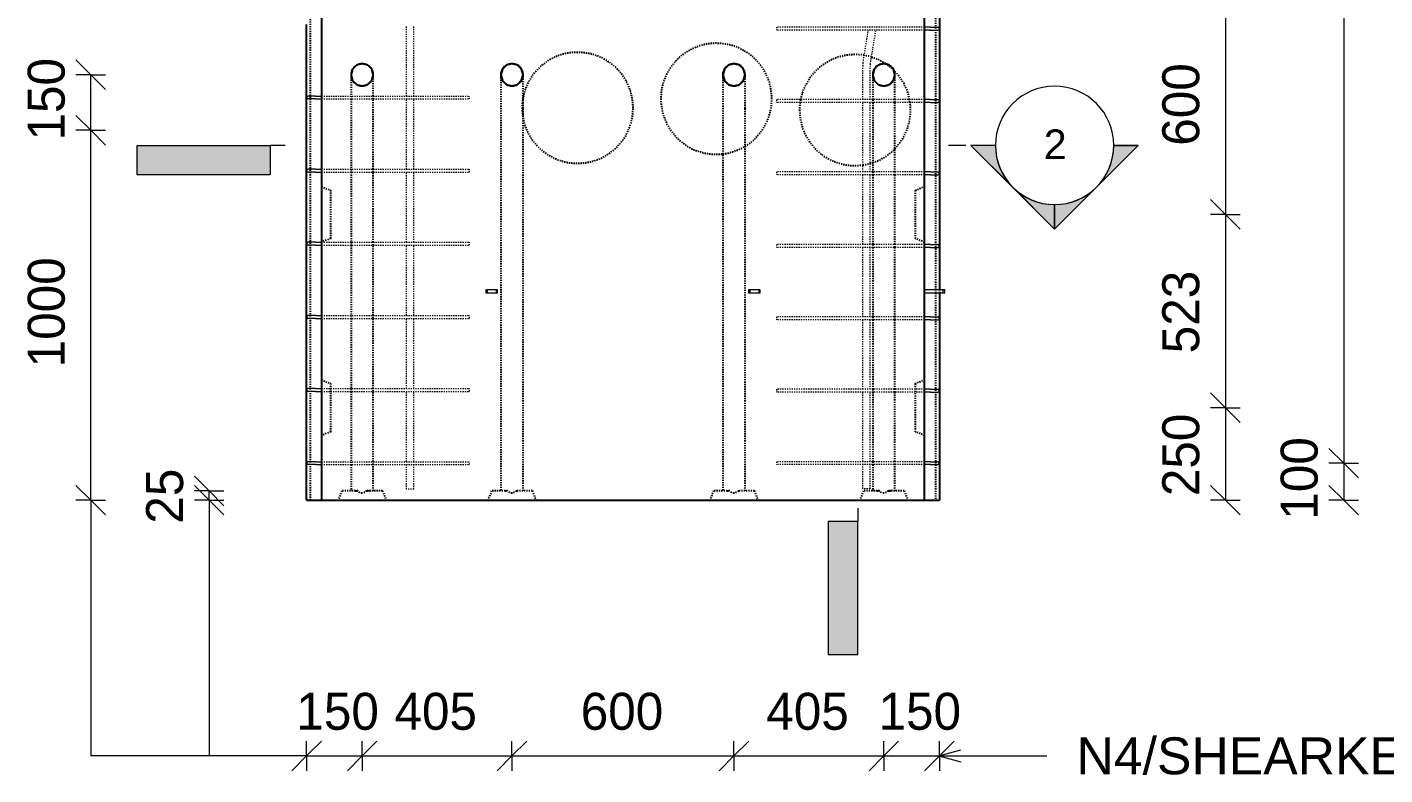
# Model space of a CAD drawing. Header units: millimetres. Extents: x -981 to 10210, y -2138 to 7756.
# Drawn here: x 1853 to 5523, y -2138 to -116 of the extents above; entities that cross this region are included whole.
import ezdxf

# ---------------------------------------------------------------- set-up
doc = ezdxf.new("R2010")
doc.units = ezdxf.units.MM
doc.linetypes.add('Dash', pattern=[6.36, 3.18, -3.18])
for name, color, linetype, lineweight in [('A-ANNO-DIMS', 211, 'Continuous', 9), ('A-ANNO-DIMS-40', 211, 'Continuous', 9), ('A-DETL-THIN', 151, 'Continuous', 18), ('A-GENM', 13, 'Continuous', 18), ('A-WALL', 113, 'Continuous', 25), ('A-WALL-HDLN', 110, 'Dash', 25), ('G-ANNO-SYMB', 111, 'Continuous', 9), ('G-ANNO-TEXT', 231, 'Continuous', 9), ('S-RBAR', 171, 'Continuous', 18)]:
    doc.layers.add(name, color=color, linetype=linetype, lineweight=lineweight)
doc.styles.add('Arial', font='arial.ttf', dxfattribs={"height": 80})
doc.styles.add('Arial_1', font='arial.ttf', dxfattribs={"height": 100})
doc.styles.add('Nirmala UI Semilight', font='NirmalaS.ttf', dxfattribs={"height": 100})
doc.dimstyles.new('Arrow_Filled_-_2_5_NI_UI', dxfattribs={"dimscale": 304.8, "dimtxt": 104.736395, "dimasz": 0.262467, "dimexe": 0.131234, "dimexo": 0.0625, "dimgap": 0.131234, "dimtad": 1, "dimdec": 4, "dimzin": 0, "dimdsep": 46, "dimtxsty": 'Nirmala UI Semilight', "dimblk1": 'OBLIQUE', "dimblk2": 'OBLIQUE', "dimsah": 1, "dimcen": 0.09, "dimazin": 0, "dimtfac": 1, "dimtdec": 4, "dimtix": 1, "dimtmove": 0, "dimatfit": 3, "dimfxl": 0.131234, "dimfxlon": 1, "dimtvp": 1, "dimtolj": 1, "dimtzin": 0, "dimarcsym": 2})
doc.dimstyles.new('Arrow_Filled_-_2_5_NI_UI_2', dxfattribs={"dimscale": 304.8, "dimtxt": 104.736395, "dimasz": 0.262467, "dimexe": 0.131234, "dimexo": 0.0625, "dimgap": 0.131234, "dimtad": 1, "dimdec": 4, "dimzin": 0, "dimdsep": 46, "dimtxsty": 'Nirmala UI Semilight', "dimblk1": 'OBLIQUE', "dimblk2": 'OBLIQUE', "dimsah": 1, "dimcen": 0.09, "dimazin": 0, "dimtfac": 1, "dimtdec": 4, "dimtix": 1, "dimtmove": 2, "dimatfit": 3, "dimfxl": 0.131234, "dimfxlon": 1, "dimtvp": 1, "dimtolj": 1, "dimtzin": 0, "dimarcsym": 2})

# ---------------------------------------------------------------- blocks, each defined once
blk = doc.blocks.new('RR spread anchor face based - RR-SA-2_5-150-1726819-Elevation Front')
at = {"layer": 'A-GENM'}
for p, q in [((3093.8, 3140), (3096.3, 3140)), ((3093.8, 3130), (3093.8, 3140)), ((3096.3, 3130), (3093.8, 3130)), ((3096.3, 3140), (3121.3, 3140)), ((3096.3, 3140), (3096.3, 3130)), ((3121.3, 3130), (3096.3, 3130)), ((3121.3, 3140), (3123.8, 3140)), ((3121.3, 3140), (3121.3, 3130)), ((3123.8, 3130), (3121.3, 3130)), ((3123.8, 3140), (3123.8, 3130))]:
    blk.add_line(p, q, dxfattribs=at)
blk = doc.blocks.new('RR spread anchor face based - RR-SA-3_0-200-1726827-Elevation Front')
at = {"layer": 'A-GENM'}
for p, q in [((4278.8, 3140), (4328.8, 3140)), ((4328.8, 3130), (4278.8, 3130)), ((4328.8, 3140), (4333.8, 3140)), ((4328.8, 3130), (4328.8, 3140)), ((4333.8, 3130), (4328.8, 3130)), ((4333.8, 3130), (4333.8, 3140))]:
    blk.add_line(p, q, dxfattribs=at)
blk = doc.blocks.new('Detail View - M_Section Tail - Filled Horizontal-14034-Elevation Front')
at = {"layer": 'G-ANNO-SYMB'}
blk.add_hatch(color=256, dxfattribs=at).paths.add_polyline_path([(2510.6, -515.9), (2510.6, -435.9), (2150.6, -435.9), (2150.6, -515.9)])
for p, q in [((2150.6, -515.9), (2150.6, -435.9)), ((2150.6, -435.9), (2510.6, -435.9)), ((2510.6, -435.9), (2510.6, -515.9)), ((2510.6, -515.9), (2150.6, -515.9))]:
    blk.add_line(p, q, dxfattribs=at)
blk = doc.blocks.new('Detail View - M_Section Head - Filled SHOP DWG-1002450-Elevation Front')
at = {"layer": 'G-ANNO-SYMB'}
h = blk.add_hatch(color=256, dxfattribs=at)
edge = h.paths.add_edge_path()
edge.add_line((4404, -435.9), (4470.3, -435.9))
edge.add_arc((4630.3, -435.9), 160, 180, 225)
edge.add_line((4517.1, -549), (4404, -435.9))
h = blk.add_hatch(color=256, dxfattribs=at)
edge = h.paths.add_edge_path()
edge.add_line((4856.5, -435.9), (4743.4, -549))
edge.add_arc((4630.3, -435.9), 160, 315, 360)
edge.add_line((4790.3, -435.9), (4856.5, -435.9))
h = blk.add_hatch(color=256, dxfattribs=at)
edge = h.paths.add_edge_path()
edge.add_line((4630.3, -662.2), (4517.1, -549))
edge.add_arc((4630.3, -435.9), 160, 225, 270)
edge.add_line((4630.3, -595.9), (4630.3, -662.2))
h = blk.add_hatch(color=256, dxfattribs=at)
edge = h.paths.add_edge_path()
edge.add_line((4630.3, -662.2), (4630.3, -595.9))
edge.add_arc((4630.3, -435.9), 160, 270, 315)
edge.add_line((4743.4, -549), (4630.3, -662.2))
for p, q in [((4630.3, -662.2), (4404, -435.9)), ((4470.3, -435.9), (4404, -435.9)), ((4404, -435.9), (4517.1, -549)), ((4470.3, -435.9), (4404, -435.9)), ((4630.3, -662.2), (4856.5, -435.9)), ((4743.4, -549), (4856.5, -435.9)), ((4790.3, -435.9), (4856.5, -435.9)), ((4856.5, -435.9), (4790.3, -435.9)), ((4517.1, -549), (4630.3, -662.2)), ((4630.3, -662.2), (4743.4, -549)), ((4630.3, -595.9), (4630.3, -662.2)), ((4630.3, -662.2), (4630.3, -595.9))]:
    blk.add_line(p, q, dxfattribs=at)
for start, end in [(360, 180), (180, 360), (180, 225), (315, 0), (225, 270), (270, 315)]:
    blk.add_arc((4630.3, -435.9), 160, start, end, dxfattribs=at)
blk = doc.blocks.new('DIMBLOCK22-Elevation Front')
at = {"layer": 'A-ANNO-DIMS-40'}
for p, q in [((2025.4, -395), (1985.4, -355)), ((2025.4, -395), (1985.4, -395)), ((2025.4, -1395), (2025.4, -395)), ((2025.4, -395), (2065.4, -435)), ((2025.4, -395), (2065.4, -395)), ((2025.4, -1395), (1985.4, -1355)), ((2025.4, -1395), (1985.4, -1395)), ((2025.4, -1395), (2065.4, -1435)), ((2025.4, -1395), (2065.4, -1395))]:
    blk.add_line(p, q, dxfattribs=at)
at = {"layer": 'A-ANNO-DIMS-40', "color": 0, "insert": (1854.9, -1035.9), "char_height": 100, "width": 338.203, "attachment_point": 1, "rotation": 90, "line_spacing_factor": 1.142579, "style": 'Nirmala UI Semilight'}
blk.add_mtext('1000', dxfattribs=at)
blk = doc.blocks.new('_Oblique')
at = {"color": 0, "linetype": 'ByBlock', "lineweight": -2}
blk.add_line((-0.5, -0.5), (0.5, 0.5), dxfattribs=at)
blk = doc.blocks.new('DIMBLOCK23-Elevation Front')
at = {"layer": 'A-ANNO-DIMS-40'}
for p, q in [((2025.4, -245), (1985.4, -205)), ((2025.4, -245), (1985.4, -245)), ((2025.4, -395), (2025.4, -245)), ((2025.4, -245), (2065.4, -285)), ((2025.4, -245), (2065.4, -245)), ((2025.4, -395), (1985.4, -355)), ((2025.4, -395), (1985.4, -395)), ((2025.4, -395), (2065.4, -435)), ((2025.4, -395), (2065.4, -395))]:
    blk.add_line(p, q, dxfattribs=at)
at = {"layer": 'A-ANNO-DIMS-40', "color": 0, "insert": (1854.9, -422.8), "char_height": 100, "width": 246.797, "attachment_point": 1, "rotation": 90, "line_spacing_factor": 1.142579, "style": 'Nirmala UI Semilight'}
blk.add_mtext('150', dxfattribs=at)
blk = doc.blocks.new('DIMBLOCK24-Elevation Front')
at = {"layer": 'A-ANNO-DIMS-40'}
for p, q in [((2608.8, -2086.4), (2648.8, -2046.4)), ((2608.8, -2086.4), (2608.8, -2046.4)), ((2758.8, -2086.4), (2798.8, -2046.4)), ((2758.8, -2086.4), (2758.8, -2046.4)), ((2608.8, -2086.4), (2568.8, -2126.4)), ((2608.8, -2086.4), (2758.8, -2086.4)), ((2608.8, -2086.4), (2608.8, -2126.4)), ((2758.8, -2086.4), (2718.8, -2126.4)), ((2758.8, -2086.4), (2758.8, -2126.4))]:
    blk.add_line(p, q, dxfattribs=at)
at = {"layer": 'A-ANNO-DIMS-40', "color": 0, "insert": (2581, -1915.9), "char_height": 100, "width": 246.797, "attachment_point": 1, "line_spacing_factor": 1.142579, "style": 'Nirmala UI Semilight'}
blk.add_mtext('150', dxfattribs=at)
blk = doc.blocks.new('DIMBLOCK25-Elevation Front')
at = {"layer": 'A-ANNO-DIMS-40'}
for p, q in [((2758.8, -2086.4), (2798.8, -2046.4)), ((2758.8, -2086.4), (2758.8, -2046.4)), ((3163.8, -2086.4), (3203.8, -2046.4)), ((3163.8, -2086.4), (3163.8, -2046.4)), ((2758.8, -2086.4), (2718.8, -2126.4)), ((2758.8, -2086.4), (3163.8, -2086.4)), ((2758.8, -2086.4), (2758.8, -2126.4)), ((3163.8, -2086.4), (3123.8, -2126.4)), ((3163.8, -2086.4), (3163.8, -2126.4))]:
    blk.add_line(p, q, dxfattribs=at)
at = {"layer": 'A-ANNO-DIMS-40', "color": 0, "insert": (2846.1, -1915.9), "char_height": 100, "width": 276.504, "attachment_point": 1, "line_spacing_factor": 1.142579, "style": 'Nirmala UI Semilight'}
blk.add_mtext('405', dxfattribs=at)
blk = doc.blocks.new('DIMBLOCK26-Elevation Front')
at = {"layer": 'A-ANNO-DIMS-40'}
for p, q in [((3163.8, -2086.4), (3203.8, -2046.4)), ((3163.8, -2086.4), (3163.8, -2046.4)), ((3763.8, -2086.4), (3803.8, -2046.4)), ((3763.8, -2086.4), (3763.8, -2046.4)), ((3163.8, -2086.4), (3123.8, -2126.4)), ((3163.8, -2086.4), (3763.8, -2086.4)), ((3163.8, -2086.4), (3163.8, -2126.4)), ((3763.8, -2086.4), (3723.8, -2126.4)), ((3763.8, -2086.4), (3763.8, -2126.4))]:
    blk.add_line(p, q, dxfattribs=at)
at = {"layer": 'A-ANNO-DIMS-40', "color": 0, "insert": (3349.5, -1915.9), "char_height": 100, "width": 274.219, "attachment_point": 1, "line_spacing_factor": 1.142579, "style": 'Nirmala UI Semilight'}
blk.add_mtext('600', dxfattribs=at)
blk = doc.blocks.new('DIMBLOCK27-Elevation Front')
at = {"layer": 'A-ANNO-DIMS-40'}
for p, q in [((3763.8, -2086.4), (3803.8, -2046.4)), ((3763.8, -2086.4), (3763.8, -2046.4)), ((4168.8, -2086.4), (4208.8, -2046.4)), ((4168.8, -2086.4), (4168.8, -2046.4)), ((3763.8, -2086.4), (3723.8, -2126.4)), ((3763.8, -2086.4), (4168.8, -2086.4)), ((3763.8, -2086.4), (3763.8, -2126.4)), ((4168.8, -2086.4), (4128.8, -2126.4)), ((4168.8, -2086.4), (4168.8, -2126.4))]:
    blk.add_line(p, q, dxfattribs=at)
at = {"layer": 'A-ANNO-DIMS-40', "color": 0, "insert": (3851.1, -1915.9), "char_height": 100, "width": 276.504, "attachment_point": 1, "line_spacing_factor": 1.142579, "style": 'Nirmala UI Semilight'}
blk.add_mtext('405', dxfattribs=at)
blk = doc.blocks.new('DIMBLOCK28-Elevation Front')
at = {"layer": 'A-ANNO-DIMS-40'}
for p, q in [((4168.8, -2086.4), (4208.8, -2046.4)), ((4168.8, -2086.4), (4168.8, -2046.4)), ((4318.8, -2086.4), (4358.8, -2046.4)), ((4318.8, -2086.4), (4318.8, -2046.4)), ((4168.8, -2086.4), (4128.8, -2126.4)), ((4168.8, -2086.4), (4318.8, -2086.4)), ((4168.8, -2086.4), (4168.8, -2126.4)), ((4318.8, -2086.4), (4278.8, -2126.4)), ((4318.8, -2086.4), (4318.8, -2126.4))]:
    blk.add_line(p, q, dxfattribs=at)
at = {"layer": 'A-ANNO-DIMS-40', "color": 0, "insert": (4154.4, -1915.9), "char_height": 100, "width": 246.797, "attachment_point": 1, "line_spacing_factor": 1.142579, "style": 'Nirmala UI Semilight'}
blk.add_mtext('150', dxfattribs=at)
blk = doc.blocks.new('DIMBLOCK29-Elevation Front')
at = {"layer": 'A-ANNO-DIMS-40'}
for p, q in [((2345.4, -1370), (2305.4, -1330)), ((2345.4, -1395), (2305.4, -1355)), ((2345.4, -1370), (2305.4, -1370)), ((2345.4, -1395), (2345.4, -1370)), ((2345.4, -1370), (2385.4, -1410)), ((2345.4, -1370), (2385.4, -1370)), ((2345.4, -1395), (2305.4, -1395)), ((2345.4, -1395), (2385.4, -1435)), ((2345.4, -1395), (2385.4, -1395))]:
    blk.add_line(p, q, dxfattribs=at)
at = {"layer": 'A-ANNO-DIMS-40', "color": 0, "insert": (2174.9, -1458.7), "char_height": 100, "width": 182.813, "attachment_point": 1, "rotation": 90, "line_spacing_factor": 1.142579, "style": 'Nirmala UI Semilight'}
blk.add_mtext('25', dxfattribs=at)
blk = doc.blocks.new('DIMBLOCK31-Elevation Front')
at = {"layer": 'A-ANNO-DIMS-40'}
for p, q in [((5411.8, 3600), (5371.8, 3640)), ((5411.8, 3600), (5371.8, 3600)), ((5411.8, 3600), (5411.8, -1295)), ((5411.8, 3600), (5451.8, 3560)), ((5411.8, 3600), (5451.8, 3600)), ((5411.8, -1295), (5371.8, -1255)), ((5411.8, -1295), (5371.8, -1295)), ((5411.8, -1295), (5451.8, -1335)), ((5411.8, -1295), (5451.8, -1295))]:
    blk.add_line(p, q, dxfattribs=at)
at = {"layer": 'A-ANNO-DIMS-40', "color": 0, "insert": (5241.3, 639.3), "char_height": 100, "width": 1231.7, "attachment_point": 1, "rotation": 90, "line_spacing_factor": 1.142579, "style": 'Nirmala UI Semilight'}
blk.add_mtext('T8@200mm C/C', dxfattribs=at)
blk = doc.blocks.new('DIMBLOCK32-Elevation Front')
at = {"layer": 'A-ANNO-DIMS-40'}
for p, q in [((5411.8, -1295), (5371.8, -1255)), ((5411.8, -1295), (5371.8, -1295)), ((5411.8, -1295), (5411.8, -1395)), ((5411.8, -1295), (5451.8, -1335)), ((5411.8, -1295), (5451.8, -1295)), ((5411.8, -1395), (5371.8, -1355)), ((5411.8, -1395), (5371.8, -1395)), ((5411.8, -1395), (5451.8, -1435)), ((5411.8, -1395), (5451.8, -1395))]:
    blk.add_line(p, q, dxfattribs=at)
at = {"layer": 'A-ANNO-DIMS-40', "color": 0, "insert": (5241.3, -1447.8), "char_height": 100, "width": 246.797, "attachment_point": 1, "rotation": 90, "line_spacing_factor": 1.142579, "style": 'Nirmala UI Semilight'}
blk.add_mtext('100', dxfattribs=at)
blk = doc.blocks.new('DIMBLOCK40-Elevation Front')
at = {"layer": 'A-ANNO-DIMS-40'}
for p, q in [((5091.8, -22.5), (5051.8, 17.5)), ((5091.8, -22.5), (5051.8, -22.5)), ((5091.8, -22.5), (5091.8, -622.5)), ((5091.8, -22.5), (5131.8, -62.5)), ((5091.8, -22.5), (5131.8, -22.5)), ((5091.8, -622.5), (5051.8, -582.5)), ((5091.8, -622.5), (5051.8, -622.5)), ((5091.8, -622.5), (5131.8, -662.5)), ((5091.8, -622.5), (5131.8, -622.5))]:
    blk.add_line(p, q, dxfattribs=at)
at = {"layer": 'A-ANNO-DIMS-40', "color": 0, "insert": (4921.3, -436.8), "char_height": 100, "width": 274.219, "attachment_point": 1, "rotation": 90, "line_spacing_factor": 1.142579, "style": 'Nirmala UI Semilight'}
blk.add_mtext('600', dxfattribs=at)
blk = doc.blocks.new('DIMBLOCK41-Elevation Front')
at = {"layer": 'A-ANNO-DIMS-40'}
for p, q in [((5091.8, -622.5), (5051.8, -582.5)), ((5091.8, -622.5), (5051.8, -622.5)), ((5091.8, -622.5), (5091.8, -1145)), ((5091.8, -622.5), (5131.8, -662.5)), ((5091.8, -622.5), (5131.8, -622.5)), ((5091.8, -1145), (5051.8, -1105)), ((5091.8, -1145), (5051.8, -1145)), ((5091.8, -1145), (5131.8, -1185)), ((5091.8, -1145), (5131.8, -1145))]:
    blk.add_line(p, q, dxfattribs=at)
at = {"layer": 'A-ANNO-DIMS-40', "color": 0, "insert": (4921.3, -998), "char_height": 100, "width": 274.219, "attachment_point": 1, "rotation": 90, "line_spacing_factor": 1.142579, "style": 'Nirmala UI Semilight'}
blk.add_mtext('523', dxfattribs=at)
blk = doc.blocks.new('DIMBLOCK42-Elevation Front')
at = {"layer": 'A-ANNO-DIMS-40'}
for p, q in [((5091.8, -1145), (5051.8, -1105)), ((5091.8, -1145), (5051.8, -1145)), ((5091.8, -1145), (5091.8, -1395)), ((5091.8, -1145), (5131.8, -1185)), ((5091.8, -1145), (5131.8, -1145)), ((5091.8, -1395), (5051.8, -1355)), ((5091.8, -1395), (5051.8, -1395)), ((5091.8, -1395), (5131.8, -1435)), ((5091.8, -1395), (5131.8, -1395))]:
    blk.add_line(p, q, dxfattribs=at)
at = {"layer": 'A-ANNO-DIMS-40', "color": 0, "insert": (4921.3, -1384.3), "char_height": 100, "width": 274.219, "attachment_point": 1, "rotation": 90, "line_spacing_factor": 1.142579, "style": 'Nirmala UI Semilight'}
blk.add_mtext('250', dxfattribs=at)

msp = doc.modelspace()

# ---------------------------------------------------------------- linework, layer by layer
at = {"layer": 'A-DETL-THIN'}
for p, q in [((2025.36501, -1395), (2025.36501, -2086.40811)), ((2345.36501, -1395), (2345.36501, -2086.40811)), ((2608.8071, -2086.40811), (2025.36501, -2086.40811))]:
    msp.add_line(p, q, dxfattribs=at)
at = {"layer": 'A-WALL'}
for p, q in [((4278.8071, -1395), (4278.8071, 3700)), ((2648.8071, 3560), (2648.8071, -1395)), ((4318.8071, 75.21993), (4318.8071, -119.81993)), ((2608.8071, -306.07826), (2608.8071, -109.13007)), ((4318.8071, -120.58007), (4318.8071, -315.61993)), ((2608.8071, -503.78659), (2608.8071, -306.83841)), ((4318.8071, -316.38007), (4318.8071, -511.41993)), ((2608.8071, -701.49493), (2608.8071, -504.54674)), ((4318.8071, -512.18007), (4318.8071, -707.21993)), ((2608.8071, -899.20326), (2608.8071, -702.25507)), ((4318.8071, -707.98007), (4318.8071, -825.1)), ((4318.8071, -835.1), (4318.8071, -903.01993)), ((2608.8071, -1096.91159), (2608.8071, -899.96341)), ((4318.8071, -903.78007), (4318.8071, -1098.81993)), ((2608.8071, -1294.61993), (2608.8071, -1097.67174)), ((4318.8071, -1099.58007), (4318.8071, -1294.61993)), ((2608.8071, -1395), (2608.8071, -1295.38007)), ((4318.8071, -1295.38007), (4318.8071, -1395)), ((2608.8071, -1395), (4318.8071, -1395))]:
    msp.add_line(p, q, dxfattribs=at)
at = {"layer": 'A-WALL', "flags": 128}
for points in [[(2758.8071, -215), (2743.77259, -219.03919), (2732.78657, -230.06909), (2728.8071, -245)], [(2788.8071, -245), (2784.76791, -229.96549), (2773.73801, -218.97947), (2758.8071, -215)], [(3163.8071, -215), (3148.77259, -219.03919), (3137.78657, -230.06909), (3133.8071, -245)], [(3193.8071, -245), (3189.76791, -229.96549), (3178.73801, -218.97947), (3163.8071, -215)], [(3763.8071, -215), (3748.77259, -219.03919), (3737.78657, -230.06909), (3733.8071, -245)], [(3793.8071, -245), (3789.76791, -229.96549), (3778.73801, -218.97947), (3763.8071, -215)], [(4168.8071, -215), (4153.77259, -219.03919), (4142.78657, -230.06909), (4138.8071, -245)], [(4198.8071, -245), (4194.76791, -229.96549), (4183.73801, -218.97947), (4168.8071, -215)], [(2728.8071, -245), (2732.84629, -260.03451), (2743.87619, -271.02053), (2758.8071, -275)], [(2758.8071, -275), (2773.84161, -270.96081), (2784.82763, -259.93091), (2788.8071, -245)], [(2788.8071, -250.06082), (2788.8071, -245.13838), (2788.8071, -245)], [(3133.8071, -245), (3137.84629, -260.03451), (3148.87619, -271.02053), (3163.8071, -275)], [(3163.8071, -275), (3178.84161, -270.96081), (3189.82763, -259.93091), (3193.8071, -245)], [(3193.8071, -250.06082), (3193.8071, -245.13838), (3193.8071, -245)], [(3733.8071, -245), (3737.84629, -260.03451), (3748.87619, -271.02053), (3763.8071, -275)], [(3763.8071, -275), (3778.84161, -270.96081), (3789.82763, -259.93091), (3793.8071, -245)], [(3793.8071, -250.06082), (3793.8071, -245.13838), (3793.8071, -245)], [(4138.8071, -245), (4142.84629, -260.03451), (4153.87619, -271.02053), (4168.8071, -275)], [(4168.8071, -275), (4183.84161, -270.96081), (4194.82763, -259.93091), (4198.8071, -245)], [(4198.8071, -250.06082), (4198.8071, -245.13838), (4198.8071, -245)]]:
    msp.add_lwpolyline(points, dxfattribs=at)
at = {"layer": 'A-WALL'}
for centre, start, end in [((2758.8071, -245), 120.83030229, 149.6053058), ((2758.8071, -245), 90.72252687, 119.42229601), ((2758.8071, -245), 61.01869337, 89.26639009), ((2758.8071, -245), 30.83105155, 59.6045335), ((3163.8071, -245), 120.83030229, 149.6053058), ((3163.8071, -245), 90.72252687, 119.42229601), ((3163.8071, -245), 61.01869337, 89.26639009), ((3163.8071, -245), 30.83105155, 59.6045335), ((3763.8071, -245), 120.83030229, 149.6053058), ((3763.8071, -245), 90.72252687, 119.42229601), ((3763.8071, -245), 61.01869337, 89.26639009), ((3763.8071, -245), 30.83105155, 59.6045335), ((4168.8071, -245), 120.83030229, 149.6053058), ((4168.8071, -245), 90.72252687, 119.42229601), ((4168.8071, -245), 61.01869337, 89.26639009), ((4168.8071, -245), 30.83105155, 59.6045335), ((2758.8071, -245), 150.6727618, 179.61937532), ((2758.8071, -245), 180.42457698, 209.72326815), ((2758.8071, -245), 0.3777518, 29.77056829), ((2758.8071, -245), 330.71898335, 359.57221129), ((3163.8071, -245), 150.6727618, 179.61937532), ((3163.8071, -245), 180.42457698, 209.72326815), ((3163.8071, -245), 0.3777518, 29.77056829), ((3163.8071, -245), 330.71898335, 359.57221129), ((3763.8071, -245), 150.6727618, 179.61937532), ((3763.8071, -245), 180.42457698, 209.72326815), ((3763.8071, -245), 0.3777518, 29.77056829), ((3763.8071, -245), 330.71898335, 359.57221129), ((4168.8071, -245), 150.6727618, 179.61937532), ((4168.8071, -245), 180.42457698, 209.72326815), ((4168.8071, -245), 0.3777518, 29.77056829), ((4168.8071, -245), 330.71898335, 359.57221129), ((2758.8071, -245), 210.81300667, 239.62313313), ((2758.8071, -245), 241.01713814, 269.26797703), ((2758.8071, -245), 270.72093746, 299.42390155), ((2758.8071, -245), 300.81202935, 329.6241405), ((3163.8071, -245), 210.81300667, 239.62313313), ((3163.8071, -245), 241.01713814, 269.26797703), ((3163.8071, -245), 270.72093746, 299.42390155), ((3163.8071, -245), 300.81202935, 329.6241405), ((3763.8071, -245), 210.81300667, 239.62313313), ((3763.8071, -245), 241.01713814, 269.26797703), ((3763.8071, -245), 270.72093746, 299.42390155), ((3763.8071, -245), 300.81202935, 329.6241405), ((4168.8071, -245), 210.81300667, 239.62313313), ((4168.8071, -245), 241.01713814, 269.26797703), ((4168.8071, -245), 270.72093746, 299.42390155), ((4168.8071, -245), 300.81202935, 329.6241405)]:
    msp.add_arc(centre, 30, start, end, dxfattribs=at)
at = {"layer": 'A-WALL-HDLN'}
for p, q in [((2618.80968, -1395), (2618.80968, 3560)), ((4308.80452, 639.85039), (4308.80452, -825.05039)), ((2788.8071, -500.11706), (2788.8071, -310.50794)), ((4138.8071, -312.04961), (4138.8071, -319.95039)), ((4198.8071, -319.95039), (4198.8071, -312.04961)), ((4198.8071, -507.75039), (4198.8071, -320.04961)), ((2728.8071, -335), (2728.8071, -500.11706)), ((3133.8071, -335), (3133.8071, -1370)), ((3193.8071, -1370), (3193.8071, -335)), ((3733.8071, -335), (3733.8071, -1370)), ((3793.8071, -1370), (3793.8071, -335)), ((4138.8071, -335), (4138.8071, -507.75039)), ((2728.8071, -500.21628), (2728.8071, -508.11706)), ((2728.8071, -508.21628), (2728.8071, -697.82539)), ((2788.8071, -508.11706), (2788.8071, -500.21628)), ((2788.8071, -697.82539), (2788.8071, -508.21628)), ((4138.8071, -507.84961), (4138.8071, -515.75039)), ((4198.8071, -515.75039), (4198.8071, -507.84961)), ((2648.8071, -547.5), (2673.8071, -557.5)), ((4138.8071, -515.84961), (4138.8071, -703.55039)), ((4198.8071, -703.55039), (4198.8071, -515.84961)), ((4253.8071, -557.5), (4278.75749, -547.51984)), ((2673.8071, -687.5), (2673.8071, -557.5)), ((4253.8071, -557.5), (4253.8071, -687.5)), ((2673.8071, -687.5), (2648.8071, -697.5)), ((4278.75749, -697.48016), (4253.8071, -687.5)), ((2728.8071, -697.92461), (2728.8071, -705.82539)), ((2728.8071, -705.92461), (2728.8071, -895.53372)), ((2788.8071, -705.82539), (2788.8071, -697.92461)), ((2788.8071, -895.53372), (2788.8071, -705.92461)), ((4138.8071, -703.64961), (4138.8071, -711.55039)), ((4138.8071, -711.64961), (4138.8071, -899.35039)), ((4198.8071, -711.55039), (4198.8071, -703.64961)), ((4198.8071, -899.35039), (4198.8071, -711.64961)), ((4308.80452, -825.14961), (4308.80452, -835.05039)), ((4308.80452, -835.14961), (4308.80452, -1395)), ((4318.8071, -825.14961), (4318.8071, -835.05039)), ((2728.8071, -895.63294), (2728.8071, -903.53372)), ((2728.8071, -903.63294), (2728.8071, -1093.24206)), ((2788.8071, -903.53372), (2788.8071, -895.63294)), ((2788.8071, -1093.24206), (2788.8071, -903.63294)), ((4138.8071, -899.44961), (4138.8071, -907.35039)), ((4138.8071, -907.44961), (4138.8071, -1095.15039)), ((4198.8071, -907.35039), (4198.8071, -899.44961)), ((4198.8071, -1095.15039), (4198.8071, -907.44961)), ((2648.8071, -1070), (2673.8071, -1080)), ((2673.8071, -1210), (2673.8071, -1080)), ((2728.8071, -1093.34128), (2728.8071, -1101.24206)), ((2788.8071, -1101.24206), (2788.8071, -1093.34128)), ((4138.8071, -1095.24961), (4138.8071, -1103.15039)), ((4198.8071, -1103.15039), (4198.8071, -1095.24961)), ((4253.8071, -1080), (4278.75749, -1070.01984)), ((4253.8071, -1080), (4253.8071, -1210)), ((2728.8071, -1101.34128), (2728.8071, -1290.95039)), ((2788.8071, -1290.95039), (2788.8071, -1101.34128)), ((4138.8071, -1103.24961), (4138.8071, -1290.95039)), ((4198.8071, -1290.95039), (4198.8071, -1103.24961)), ((2673.8071, -1210), (2648.8071, -1220)), ((4278.75749, -1219.98016), (4253.8071, -1210)), ((2728.8071, -1291.04961), (2728.8071, -1298.95039)), ((2728.8071, -1299.04961), (2728.8071, -1370)), ((2788.8071, -1298.95039), (2788.8071, -1291.04961)), ((2788.8071, -1370), (2788.8071, -1299.04961)), ((4138.8071, -1291.04961), (4138.8071, -1298.95039)), ((4138.8071, -1299.04961), (4138.8071, -1370)), ((4198.8071, -1298.95039), (4198.8071, -1291.04961)), ((4198.8071, -1370), (4198.8071, -1299.04961)), ((2703.8071, -1370), (2693.82694, -1394.95039)), ((2746.81752, -1370), (2703.8071, -1370)), ((2740.20482, -1370), (2746.81752, -1370)), ((2770.79668, -1370), (2777.40938, -1370)), ((2813.8071, -1370), (2770.79668, -1370)), ((2813.8071, -1370), (2823.78726, -1394.95039)), ((3108.8071, -1370), (3098.82694, -1394.95039)), ((3151.81752, -1370), (3108.8071, -1370)), ((3145.20482, -1370), (3151.81752, -1370)), ((3175.79668, -1370), (3182.40938, -1370)), ((3218.8071, -1370), (3175.79668, -1370)), ((3218.8071, -1370), (3228.78726, -1394.95039)), ((3708.8071, -1370), (3698.82694, -1394.95039)), ((3751.81752, -1370), (3708.8071, -1370)), ((3745.20482, -1370), (3751.81752, -1370)), ((3775.79668, -1370), (3782.40938, -1370)), ((3818.8071, -1370), (3775.79668, -1370)), ((3818.8071, -1370), (3828.78726, -1394.95039)), ((4113.8071, -1370), (4103.82694, -1394.95039)), ((4156.81752, -1370), (4113.8071, -1370)), ((4150.20482, -1370), (4156.81752, -1370)), ((4180.79668, -1370), (4187.40938, -1370)), ((4223.8071, -1370), (4180.79668, -1370)), ((4223.8071, -1370), (4233.78726, -1394.95039))]:
    msp.add_line(p, q, dxfattribs=at)
at = {"layer": 'A-WALL-HDLN', "flags": 128}
for points in [[(2728.8071, -245.38007), (2728.8071, -249.10169), (2728.8071, -261.03291), (2728.8071, -279.70613), (2728.8071, -302.40872)], [(2788.8071, -302.40872), (2788.8071, -283.7275), (2788.8071, -263.98882), (2788.8071, -250.72272), (2788.8071, -250.06314)], [(3133.8071, -245.38007), (3133.8071, -249.10169), (3133.8071, -261.03291), (3133.8071, -279.70613), (3133.8071, -303.41931), (3133.8071, -330.01104), (3133.8071, -335)], [(3193.8071, -335), (3193.8071, -308.13961), (3193.8071, -283.7275), (3193.8071, -263.98882), (3193.8071, -250.72272), (3193.8071, -250.06314)], [(3733.8071, -245.38007), (3733.8071, -249.10169), (3733.8071, -261.03291), (3733.8071, -279.70613), (3733.8071, -303.41931), (3733.8071, -330.01104), (3733.8071, -335)], [(3793.8071, -335), (3793.8071, -308.13961), (3793.8071, -283.7275), (3793.8071, -263.98882), (3793.8071, -250.72272), (3793.8071, -250.06314)], [(4138.8071, -245.38007), (4138.8071, -249.10169), (4138.8071, -261.03291), (4138.8071, -279.70613), (4138.8071, -303.41931), (4138.8071, -311.95039)], [(4198.8071, -311.95039), (4198.8071, -308.13961), (4198.8071, -283.7275), (4198.8071, -263.98882), (4198.8071, -250.72272), (4198.8071, -250.06314)], [(2728.8071, -302.50794), (2728.8071, -303.41931), (2728.8071, -310.40872)], [(2728.8071, -310.50794), (2728.8071, -330.01104), (2728.8071, -335)], [(2788.8071, -310.40872), (2788.8071, -308.13961), (2788.8071, -302.50794)], [(4138.8071, -320.04961), (4138.8071, -330.01104), (4138.8071, -335)], [(2758.8071, -1376.25), (2755.72899, -1375.85417), (2752.68338, -1374.67088), (2749.7024, -1372.71259), (2746.81752, -1370)], [(2770.79668, -1370), (2767.9118, -1372.71259), (2764.93083, -1374.67088), (2761.88521, -1375.85417), (2758.8071, -1376.25)], [(3163.8071, -1376.25), (3160.72899, -1375.85417), (3157.68338, -1374.67088), (3154.7024, -1372.71259), (3151.81752, -1370)], [(3175.79668, -1370), (3172.9118, -1372.71259), (3169.93083, -1374.67088), (3166.88521, -1375.85417), (3163.8071, -1376.25)], [(3763.8071, -1376.25), (3760.72899, -1375.85417), (3757.68338, -1374.67088), (3754.7024, -1372.71259), (3751.81752, -1370)], [(3775.79668, -1370), (3772.9118, -1372.71259), (3769.93083, -1374.67088), (3766.88521, -1375.85417), (3763.8071, -1376.25)], [(4168.8071, -1376.25), (4165.72899, -1375.85417), (4162.68338, -1374.67088), (4159.7024, -1372.71259), (4156.81752, -1370)], [(4180.79668, -1370), (4177.9118, -1372.71259), (4174.93083, -1374.67088), (4171.88521, -1375.85417), (4168.8071, -1376.25)]]:
    msp.add_lwpolyline(points, dxfattribs=at)
at = {"layer": 'A-WALL-HDLN'}
for centre, start, end in [((3716.11514, -309.94055), 0, 180), ((3341.11514, -334.31), 0, 171.95616834), ((4091.11514, -340.40236), 80.54593026, 169.00700278), ((4091.11514, -340.40236), 72.82444257, 80.50790418), ((4091.11514, -340.40236), 56.88801287, 72.78540468), ((4091.11514, -340.40236), 56.40110012, 56.81199843), ((4091.11514, -340.40236), 45.46065744, 56.30233876), ((4091.11514, -340.40236), 10.99299722, 45.384643), ((3341.11514, -334.31), 172.24324227, 180), ((3716.11514, -309.94055), 180, 276.8164809), ((3716.11514, -309.94055), 301.32374686, 0), ((4091.11514, -340.40236), 172.13630061, 180), ((4091.11514, -340.40236), 169.04533796, 172.09796543), ((4091.11514, -340.40236), 7.90203457, 10.95466204), ((4091.11514, -340.40236), 0, 7.86369939), ((3341.11514, -334.31), 180, 187.75470239), ((3341.11514, -334.31), 188.045887, 0), ((4091.11514, -340.40236), 180, 277.90700957), ((4091.11514, -340.40236), 316.05434612, 0), ((3716.11514, -309.94055), 276.85481608, 301.27583981), ((4091.11514, -340.40236), 288.69793409, 315.99191244), ((4091.11514, -340.40236), 277.94534475, 285.68081243), ((4091.11514, -340.40236), 285.72195114, 288.65679537)]:
    msp.add_arc(centre, 150, start, end, dxfattribs=at)
at = {"layer": 'G-ANNO-SYMB'}
for p, q in [((2550.92726, -435.904), (2510.61981, -435.904)), ((4390.26267, -435.904), (4343.50399, -435.904)), ((4098.7031, -1416.79039), (4098.7031, -1452.50063))]:
    msp.add_line(p, q, dxfattribs=at)
at = {"layer": 'G-ANNO-TEXT', "color": 7}
for q in [(4377.12387, -2070.22424), (4377.12387, -2102.37814), (4609.63233, -2086.30119)]:
    msp.add_line((4317.12387, -2086.30119), q, dxfattribs=at)
at = {"layer": 'S-RBAR', "linetype": 'Dash'}
for p, q in [((2878.80383, -302.45833), (2878.80383, -112.75)), ((2898.80383, -302.45833), (2898.80383, -112.75)), ((4278.75749, -116.2), (3878.8071, -116.2)), ((3878.8071, -116.2), (3878.8071, -124.2)), ((4278.75749, -124.2), (3878.8071, -124.2)), ((4112.48486, -212.84639), (4127.00891, -124.2)), ((4132.2217, -216.08013), (4147.27558, -124.2)), ((4111.6296, -312), (4111.6296, -223.35603)), ((4131.6296, -312), (4131.6296, -223.35603)), ((2648.85671, -302.45833), (3048.8071, -302.45833)), ((2648.85671, -310.45833), (3048.8071, -310.45833)), ((2878.80383, -500.16667), (2878.80383, -310.45833)), ((2898.80383, -500.16667), (2898.80383, -310.45833)), ((3048.8071, -310.45833), (3048.8071, -302.45833)), ((4278.75749, -312), (3878.8071, -312)), ((3878.8071, -312), (3878.8071, -320)), ((4278.75749, -320), (3878.8071, -320)), ((4111.6296, -507.8), (4111.6296, -320)), ((4131.6296, -507.8), (4131.6296, -320)), ((2648.85671, -500.16667), (3048.8071, -500.16667)), ((2648.85671, -508.16667), (3048.8071, -508.16667)), ((2878.80383, -697.875), (2878.80383, -508.16667)), ((2898.80383, -697.875), (2898.80383, -508.16667)), ((3048.8071, -508.16667), (3048.8071, -500.16667)), ((4278.75749, -507.8), (3878.8071, -507.8)), ((3878.8071, -507.8), (3878.8071, -515.8)), ((4278.75749, -515.8), (3878.8071, -515.8)), ((4111.6296, -703.6), (4111.6296, -515.8)), ((4131.6296, -703.6), (4131.6296, -515.8)), ((2648.85671, -697.875), (3048.8071, -697.875)), ((2648.85671, -705.875), (3048.8071, -705.875)), ((2878.80383, -895.58333), (2878.80383, -705.875)), ((2898.80383, -895.58333), (2898.80383, -705.875)), ((3048.8071, -705.875), (3048.8071, -697.875)), ((4278.75749, -703.6), (3878.8071, -703.6)), ((3878.8071, -703.6), (3878.8071, -711.6)), ((4278.75749, -711.6), (3878.8071, -711.6)), ((4111.6296, -899.4), (4111.6296, -711.6)), ((4131.6296, -899.4), (4131.6296, -711.6)), ((2648.85671, -895.58333), (3048.8071, -895.58333)), ((2648.85671, -903.58333), (3048.8071, -903.58333)), ((2878.80383, -1093.29167), (2878.80383, -903.58333)), ((2898.80383, -1093.29167), (2898.80383, -903.58333)), ((3048.8071, -903.58333), (3048.8071, -895.58333)), ((4278.75749, -899.4), (3878.8071, -899.4)), ((3878.8071, -899.4), (3878.8071, -907.4)), ((4278.75749, -907.4), (3878.8071, -907.4)), ((4111.6296, -1095.2), (4111.6296, -907.4)), ((4131.6296, -1095.2), (4131.6296, -907.4)), ((2648.85671, -1093.29167), (2673.75749, -1093.29167)), ((2673.85671, -1093.29167), (3048.8071, -1093.29167)), ((3048.8071, -1101.29167), (3048.8071, -1093.29167)), ((4253.75749, -1095.2), (3878.8071, -1095.2)), ((3878.8071, -1095.2), (3878.8071, -1103.2)), ((4278.75749, -1095.2), (4253.85671, -1095.2)), ((2648.85671, -1101.29167), (2673.75749, -1101.29167)), ((2673.85671, -1101.29167), (3048.8071, -1101.29167)), ((2878.80383, -1291), (2878.80383, -1101.29167)), ((2898.80383, -1291), (2898.80383, -1101.29167)), ((4253.75749, -1103.2), (3878.8071, -1103.2)), ((4111.6296, -1291), (4111.6296, -1103.2)), ((4131.6296, -1291), (4131.6296, -1103.2)), ((4278.75749, -1103.2), (4253.85671, -1103.2)), ((2648.85671, -1291), (3048.8071, -1291)), ((2648.85671, -1299), (3048.8071, -1299)), ((2878.80383, -1365), (2878.80383, -1299)), ((2898.80383, -1365), (2898.80383, -1299)), ((3048.8071, -1299), (3048.8071, -1291)), ((4278.75749, -1291), (3878.8071, -1291)), ((3878.8071, -1291), (3878.8071, -1299)), ((4278.75749, -1299), (3878.8071, -1299)), ((4111.6296, -1364.38477), (4111.6296, -1299)), ((4131.6296, -1364.38477), (4131.6296, -1299)), ((2898.80383, -1365), (2878.80383, -1365)), ((4131.6296, -1364.38477), (4111.6296, -1364.38477))]:
    msp.add_line(p, q, dxfattribs=at)
at = {"layer": 'S-RBAR'}
for p, q in [((4294.8071, -116.2), (4278.8071, -116.2)), ((4294.8071, -124.2), (4278.8071, -124.2)), ((4294.8071, -116.2), (4314.8071, -116.2)), ((4294.8071, -124.2), (4314.8071, -124.2)), ((2632.8071, -302.45833), (2612.8071, -302.45833)), ((2632.8071, -310.45833), (2612.8071, -310.45833)), ((2632.8071, -302.45833), (2648.8071, -302.45833)), ((2632.8071, -310.45833), (2648.8071, -310.45833)), ((4294.8071, -312), (4278.8071, -312)), ((4294.8071, -320), (4278.8071, -320)), ((4294.8071, -312), (4314.8071, -312)), ((4294.8071, -320), (4314.8071, -320)), ((2632.8071, -500.16667), (2612.8071, -500.16667)), ((2632.8071, -508.16667), (2612.8071, -508.16667)), ((2632.8071, -500.16667), (2648.8071, -500.16667)), ((2632.8071, -508.16667), (2648.8071, -508.16667)), ((4294.8071, -507.8), (4278.8071, -507.8)), ((4294.8071, -507.8), (4314.8071, -507.8)), ((4294.8071, -515.8), (4278.8071, -515.8)), ((4294.8071, -515.8), (4314.8071, -515.8)), ((2632.8071, -697.875), (2612.8071, -697.875)), ((2632.8071, -705.875), (2612.8071, -705.875)), ((2632.8071, -697.875), (2648.8071, -697.875)), ((2632.8071, -705.875), (2648.8071, -705.875)), ((4294.8071, -703.6), (4278.8071, -703.6)), ((4294.8071, -711.6), (4278.8071, -711.6)), ((4294.8071, -703.6), (4314.8071, -703.6)), ((4294.8071, -711.6), (4314.8071, -711.6)), ((2632.8071, -895.58333), (2612.8071, -895.58333)), ((2632.8071, -903.58333), (2612.8071, -903.58333)), ((2632.8071, -895.58333), (2648.8071, -895.58333)), ((2632.8071, -903.58333), (2648.8071, -903.58333)), ((4294.8071, -899.4), (4278.8071, -899.4)), ((4294.8071, -907.4), (4278.8071, -907.4)), ((4294.8071, -899.4), (4314.8071, -899.4)), ((4294.8071, -907.4), (4314.8071, -907.4)), ((2632.8071, -1093.29167), (2612.8071, -1093.29167)), ((2632.8071, -1093.29167), (2648.8071, -1093.29167)), ((4294.8071, -1095.2), (4278.8071, -1095.2)), ((4294.8071, -1095.2), (4314.8071, -1095.2)), ((2632.8071, -1101.29167), (2612.8071, -1101.29167)), ((2632.8071, -1101.29167), (2648.8071, -1101.29167)), ((4294.8071, -1103.2), (4278.8071, -1103.2)), ((4294.8071, -1103.2), (4314.8071, -1103.2)), ((2632.8071, -1291), (2612.8071, -1291)), ((2632.8071, -1299), (2612.8071, -1299)), ((2632.8071, -1291), (2648.8071, -1291)), ((2632.8071, -1299), (2648.8071, -1299)), ((4294.8071, -1291), (4278.8071, -1291)), ((4294.8071, -1299), (4278.8071, -1299)), ((4294.8071, -1291), (4314.8071, -1291)), ((4294.8071, -1299), (4314.8071, -1299))]:
    msp.add_line(p, q, dxfattribs=at)
for centre, start, end in [((4314.8071, -120.2), 270, 90), ((2612.8071, -306.45833), 90, 270), ((4314.8071, -316), 270, 90), ((2612.8071, -504.16667), 90, 270), ((4314.8071, -511.8), 270, 90), ((2612.8071, -701.875), 90, 270), ((4314.8071, -707.6), 270, 90), ((2612.8071, -899.58333), 90, 270), ((4314.8071, -903.4), 270, 90), ((2612.8071, -1097.29167), 90, 270), ((4314.8071, -1099.2), 270, 90), ((2612.8071, -1295), 90, 270), ((4314.8071, -1295), 270, 90)]:
    msp.add_arc(centre, 4, start, end, dxfattribs=at)
at = {"layer": 'S-RBAR', "linetype": 'Dash'}
for radius in [65, 45]:
    msp.add_arc((4176.6296, -223.35603), radius, 170.69518501, 180, dxfattribs=at)

# ---------------------------------------------------------------- block references
at = {"layer": 'A-GENM'}
for name, p in [('RR spread anchor face based - RR-SA-2_5-150-1726819-Elevation Front', (0, -3965.1)), ('RR spread anchor face based - RR-SA-2_5-150-1726819-Elevation Front', (710, -3965.1)), ('RR spread anchor face based - RR-SA-3_0-200-1726827-Elevation Front', (0, -3965.1))]:
    msp.add_blockref(name, p, dxfattribs=at)
at = {"layer": 'G-ANNO-SYMB'}
for name in ['Detail View - M_Section Head - Filled SHOP DWG-1002450-Elevation Front', 'Detail View - M_Section Tail - Filled Horizontal-14034-Elevation Front']:
    msp.add_blockref(name, (0, 0), dxfattribs=at)
at = {"layer": 'G-ANNO-SYMB', "extrusion": (0, 0, -1), "rotation": 90.00000000000077}
msp.add_blockref('Detail View - M_Section Tail - Filled Horizontal-14034-Elevation Front', (-4534.6071, -3963.12044), dxfattribs=at)

# ---------------------------------------------------------------- texts
at = {"layer": 'G-ANNO-SYMB', "insert": (4600.90949, -392.83692), "char_height": 80, "width": 76.962, "attachment_point": 1, "style": 'Arial'}
msp.add_mtext('2', dxfattribs=at)
at = {"layer": 'G-ANNO-TEXT', "color": 7, "insert": (4689.63233, -2036.30119), "char_height": 100, "width": 1180.084, "attachment_point": 1, "style": 'Arial_1'}
msp.add_mtext('N4/SHEARKEY', dxfattribs=at)

# ---------------------------------------------------------------- dimensions: what is measured, and where the dimension line sits
at = {"layer": 'A-ANNO-DIMS'}
dim = msp.add_linear_dim(base=(5411.81869, -1295), p1=(5371.81869, 3600), p2=(5371.81869, -1295), angle=90, text='T8@200mm C/C', dimstyle='Arrow_Filled_-_2_5_NI_UI', override={"dimpost": '<>', "dimfxl": 4895}, dxfattribs=at)
dim.commit()
dim.dimension.update_dxf_attribs({"geometry": 'DIMBLOCK31-Elevation Front', "text_midpoint": (5312.6834, 1152.5)})
for base, p1, p2, override, picture, middle in [((5091.81869, -622.5), (5051.81869, -22.5), (5051.81869, -622.5), {"dimpost": '<>', "dimfxl": 600}, 'DIMBLOCK40-Elevation Front', (5000.11018, -322.5)), ((2025.36501, -245), (2065.36501, -395), (2065.36501, -245), {"dimpost": '<>', "dimfxl": 150}, 'DIMBLOCK23-Elevation Front', (1933.41243, -320)), ((2025.36501, -395), (2065.36501, -1395), (2065.36501, -395), {"dimpost": '<>', "dimfxl": 1000}, 'DIMBLOCK22-Elevation Front', (1933.41243, -895)), ((5091.81869, -1145), (5051.81869, -622.5), (5051.81869, -1145), {"dimpost": '<>', "dimfxl": 522.5}, 'DIMBLOCK41-Elevation Front', (5000.11018, -883.75)), ((5091.81869, -1395), (5051.81869, -1145), (5051.81869, -1395), {"dimpost": '<>', "dimfxl": 250}, 'DIMBLOCK42-Elevation Front', (5000.14504, -1270)), ((5411.81869, -1395), (5371.81869, -1295), (5371.81869, -1395), {"dimpost": '<>', "dimfxl": 100}, 'DIMBLOCK32-Elevation Front', (5319.8661, -1345)), ((2345.36501, -1370), (2385.36501, -1395), (2385.36501, -1370), {"dimpost": '<>', "dimfxl": 25}, 'DIMBLOCK29-Elevation Front', (2253.69137, -1382.5))]:
    dim = msp.add_linear_dim(base=base, p1=p1, p2=p2, angle=90, dimstyle='Arrow_Filled_-_2_5_NI_UI', override=override, dxfattribs=at)
    dim.commit()
    dim.dimension.update_dxf_attribs({"geometry": picture, "text_midpoint": middle})
for base, p1, p2, override, picture, middle in [((2758.8071, -2086.40811), (2608.8071, -2046.40811), (2758.8071, -2046.40811), {"dimpost": '<>', "dimfxl": 150}, 'DIMBLOCK24-Elevation Front', (2683.8071, -1994.45553)), ((3163.8071, -2086.40811), (2758.8071, -2046.40811), (3163.8071, -2046.40811), {"dimpost": '<>', "dimfxl": 405}, 'DIMBLOCK25-Elevation Front', (2961.3071, -1994.73447)), ((3763.8071, -2086.40811), (3163.8071, -2046.40811), (3763.8071, -2046.40811), {"dimpost": '<>', "dimfxl": 600}, 'DIMBLOCK26-Elevation Front', (3463.8071, -1994.6996)), ((4168.8071, -2086.40811), (3763.8071, -2046.40811), (4168.8071, -2046.40811), {"dimpost": '<>', "dimfxl": 405}, 'DIMBLOCK27-Elevation Front', (3966.3071, -1994.73447))]:
    dim = msp.add_linear_dim(base=base, p1=p1, p2=p2, dimstyle='Arrow_Filled_-_2_5_NI_UI', override=override, dxfattribs=at)
    dim.commit()
    dim.dimension.update_dxf_attribs({"geometry": picture, "text_midpoint": middle})
dim = msp.add_linear_dim(base=(4318.8071, -2086.40811), p1=(4168.8071, -2046.40811), p2=(4318.8071, -2046.40811), dimstyle='Arrow_Filled_-_2_5_NI_UI_2', override={"dimpost": '<>', "dimfxl": 150}, dxfattribs=at)
dim.commit()
dim.dimension.update_dxf_attribs({"geometry": 'DIMBLOCK28-Elevation Front', "text_midpoint": (4277.83348, -1982.606), "dimtype": 160})

doc.saveas('drawing.dxf')
